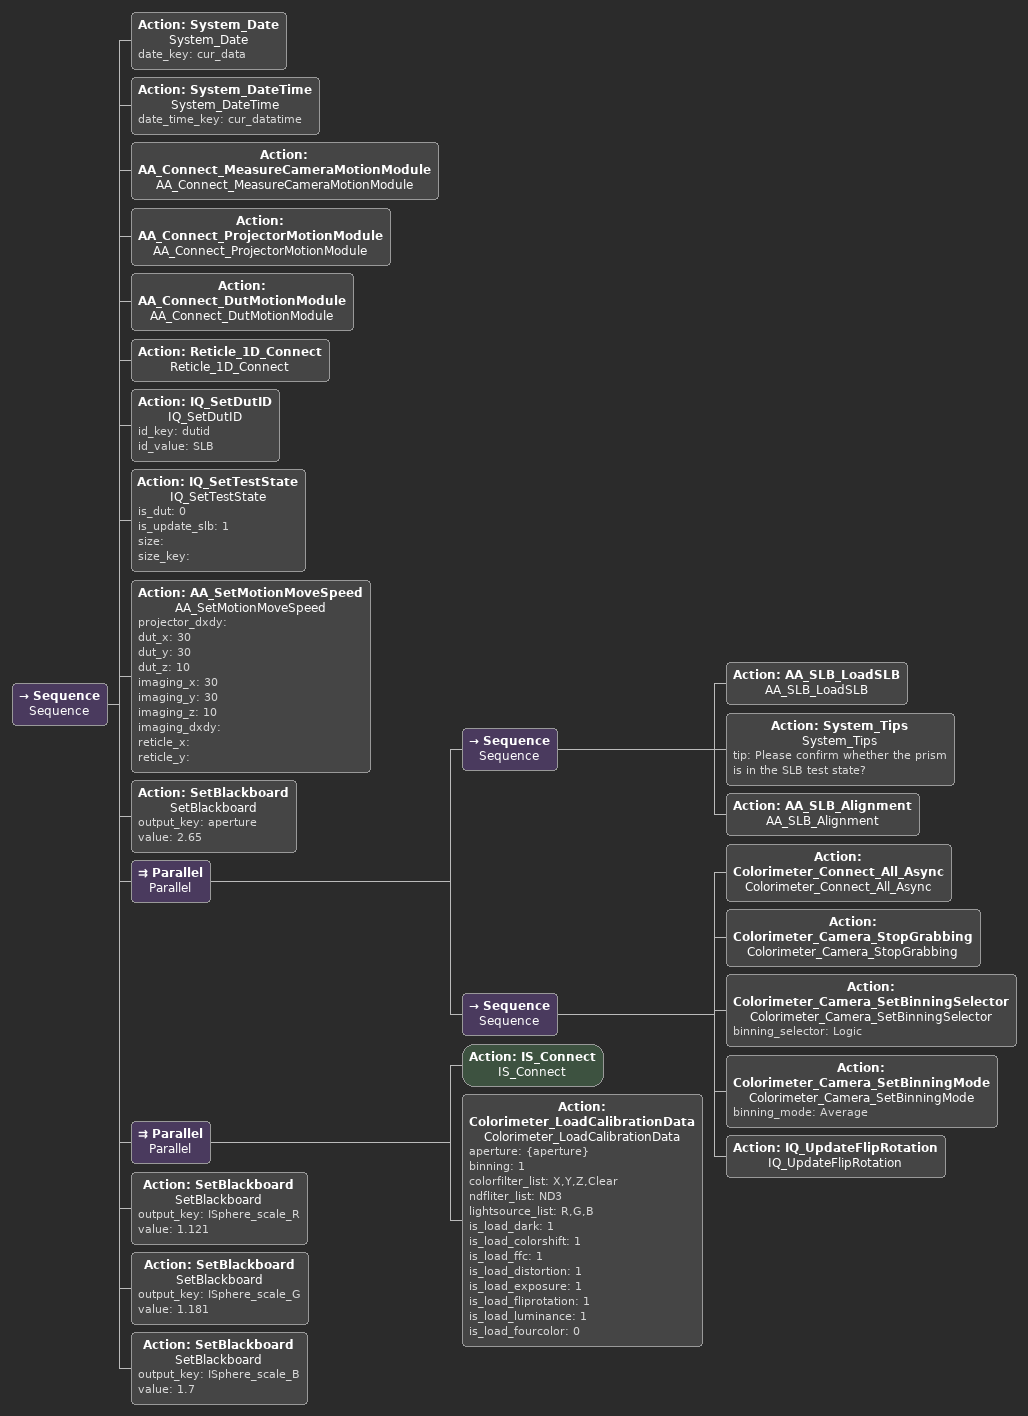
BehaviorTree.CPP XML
<Sequence name="Sequence">
  <!-- System Init -->
  <Action name="System_Date" ID="System_Date" date_key="cur_data"/>
  <Action name="System_DateTime" ID="System_DateTime" date_time_key="cur_datatime"/>
  <!--Devices Connect-->
   <Action name="AA_Connect_MeasureCameraMotionModule" ID="AA_Connect_MeasureCameraMotionModule"/>
   <Action name="AA_Connect_ProjectorMotionModule" ID="AA_Connect_ProjectorMotionModule"/>
   <Action name="AA_Connect_DutMotionModule" ID="AA_Connect_DutMotionModule"/>
   <Action name="Reticle_1D_Connect" ID="Reticle_1D_Connect"/>
  <!-- SLB Alignment Init-->
  <Action name="IQ_SetDutID" ID="IQ_SetDutID" id_key="dutid" id_value="SLB"/>
  <Action name="IQ_SetTestState" ID="IQ_SetTestState" is_dut="0" is_update_slb="1" size="" size_key=""/>
  <Action name="AA_SetMotionMoveSpeed" ID="AA_SetMotionMoveSpeed" projector_dxdy="" dut_x="30" dut_y="30" dut_z="10" imaging_x="30" imaging_y="30" imaging_z="10" imaging_dxdy="" reticle_x="" reticle_y=""/>
  <Action name="SetBlackboard" ID="SetBlackboard" output_key="aperture" value="2.65"/>
  <!--Alignment SLB & IQ IS Devices Connect & Calibration Data Load-->
  <Parallel name="Parallel">
   <Sequence name="Sequence">
    <Action name="AA_SLB_LoadSLB" ID="AA_SLB_LoadSLB"/>
    <Action name="System_Tips" ID="System_Tips" tip="Please confirm whether the prism is in the SLB test state?"/>
    <Action name="AA_SLB_Alignment" ID="AA_SLB_Alignment"/>
   </Sequence>
   <Sequence name="Sequence">
    <Action name="Colorimeter_Connect_All_Async" ID="Colorimeter_Connect_All_Async"/>
    <Action name="Colorimeter_Camera_StopGrabbing" ID="Colorimeter_Camera_StopGrabbing"/>
    <Action name="Colorimeter_Camera_SetBinningSelector" ID="Colorimeter_Camera_SetBinningSelector" binning_selector="Logic"/>
    <Action name="Colorimeter_Camera_SetBinningMode" ID="Colorimeter_Camera_SetBinningMode" binning_mode="Average"/>
    <Action name="IQ_UpdateFlipRotation" ID="IQ_UpdateFlipRotation"/>
   </Sequence>
  </Parallel>
  <Parallel name="Parallel">
   <Action name="IS_Connect" ID="IS_Connect"/>
   <Action name="Colorimeter_LoadCalibrationData" ID="Colorimeter_LoadCalibrationData" aperture="{aperture}" binning="1" colorfilter_list="X,Y,Z,Clear" ndfliter_list="ND3" lightsource_list="R,G,B" is_load_dark="1" is_load_colorshift="1" is_load_ffc="1" is_load_distortion="1" is_load_exposure="1" is_load_fliprotation="1" is_load_luminance="1" is_load_fourcolor="0"/>
  </Parallel>
  <!-- blackboard init-->
<Action name="SetBlackboard" ID="SetBlackboard" output_key="ISphere_scale_R" value="1.121"/>
<Action name="SetBlackboard" ID="SetBlackboard" output_key="ISphere_scale_G" value="1.181"/>
<Action name="SetBlackboard" ID="SetBlackboard" output_key="ISphere_scale_B" value="1.7"/>
 </Sequence>
